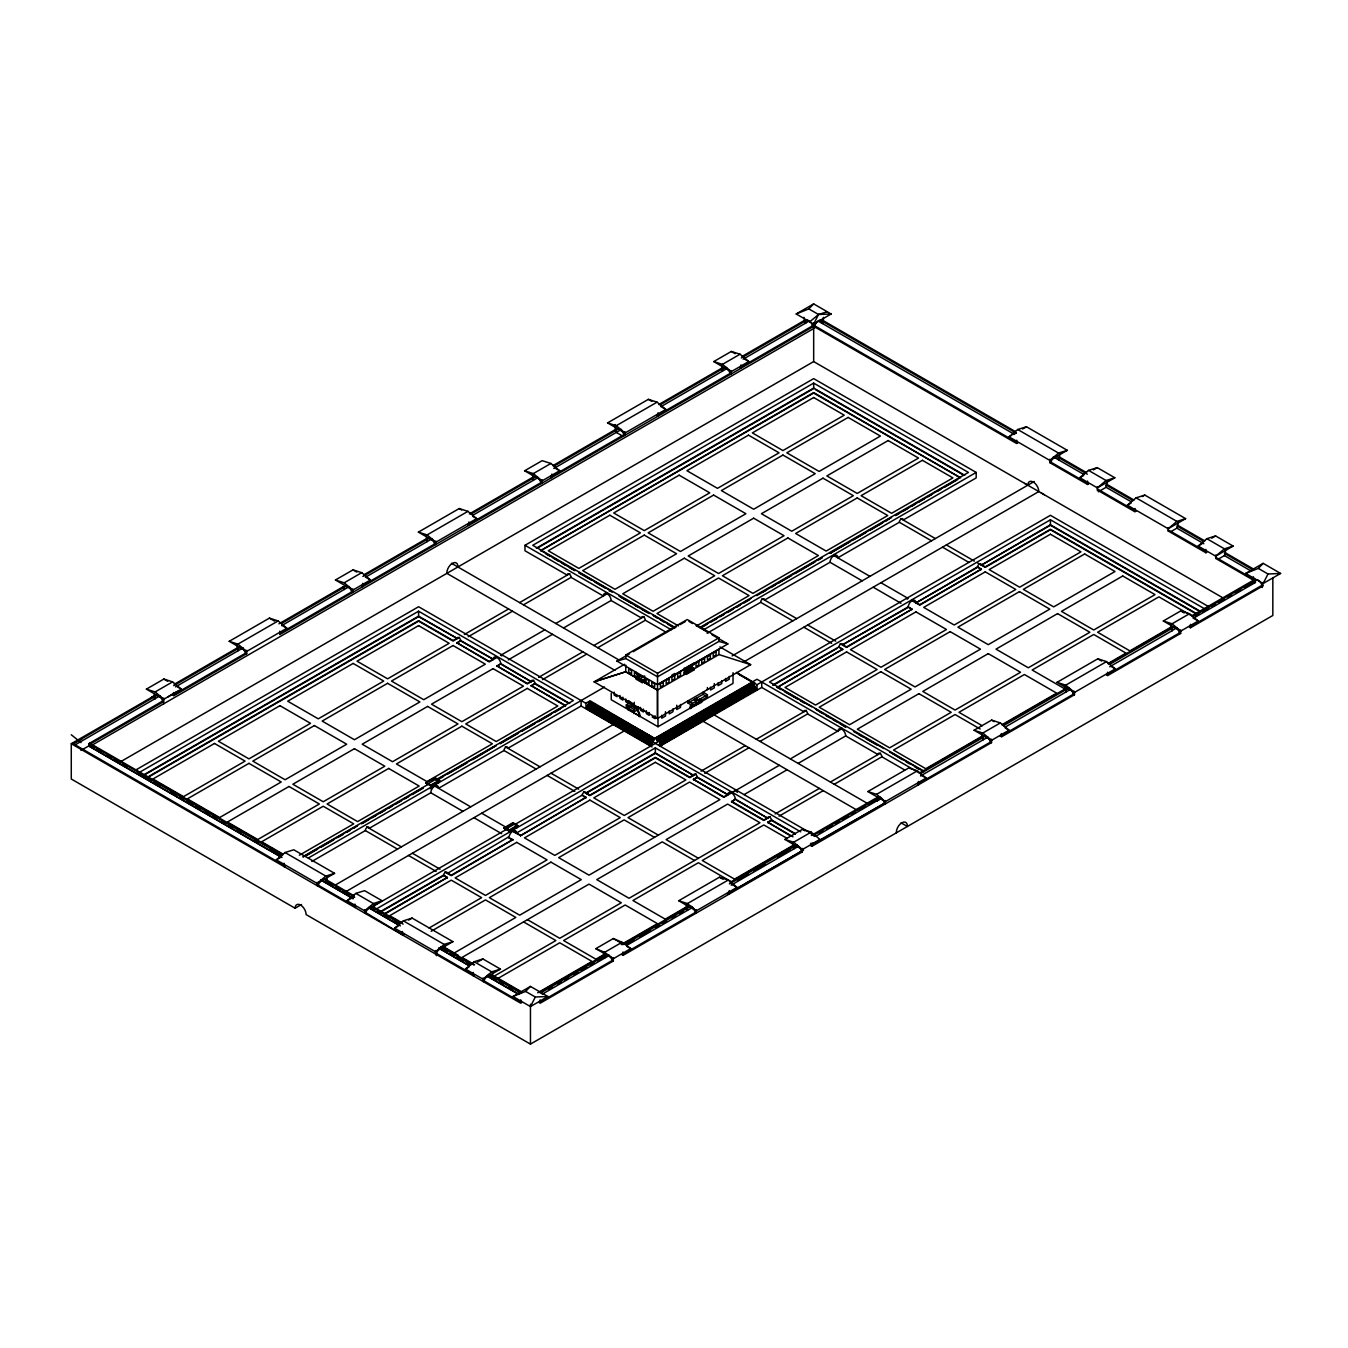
<?xml version="1.0" encoding="UTF-8"?>
<svg xmlns="http://www.w3.org/2000/svg" width="1348" height="1348" viewBox="0 0 1348 1348"><rect width="100%" height="100%" fill="white"/><g stroke="black" fill="none" stroke-linecap="round" stroke-linejoin="round"><path stroke-width="1.5" d="M280.519 856.772L88.749 745.933L88.749 743.725L162.872 700.926L163.849 703.723M154.144 698.112L155.121 698.668L154.144 693.681M163.849 698.112L163.849 701.499L89.709 744.298L89.709 746.522L281.934 857.496M173.555 692.518L173.555 695.871L246.718 653.628L246.718 650.275M237.012 644.664L237.989 650.831A5.51 3.185 60 0 1 241.326 647.916A5.51 3.185 60 0 1 245.673 654.033M279.744 631.201L279.744 634.571L814.647 325.744L1017.74 443.003M72.253 743.152L285.051 866.039L284.074 866.579L284.074 863.209M317.134 882.3L317.134 885.67L318.111 885.13L355.855 906.918M353.799 895.645L326.839 880.075L325.879 882.856A5.527 3.185 -60 0 0 322.543 879.772A5.527 3.185 -60 0 0 318.128 886.057M326.839 880.075L326.839 876.705M343.201 586.717L344.178 589.531A5.51 3.185 60 0 1 347.514 586.498A5.51 3.185 60 0 1 351.895 592.716M354.878 907.457L354.878 904.087M364.668 909.748L364.668 913.101L365.645 912.562L403.389 935.242L403.692 933.861M403.136 924.121L374.373 907.524L373.413 910.304A5.527 3.185 -60 0 0 370.077 907.204A5.527 3.185 -60 0 0 365.662 913.506M374.373 907.507L374.373 904.137M426.153 535.476L427.114 541.643A5.51 3.185 60 0 1 430.45 538.678A5.51 3.185 60 0 1 434.814 544.845M532.376 474.142L533.353 480.309A5.51 3.185 60 0 1 536.673 477.259A5.51 3.185 60 0 1 541.07 483.511M542.081 479.736L542.081 483.106L541.104 482.533L467.925 524.776M551.854 474.092L551.854 477.462L550.877 476.889L624.04 434.646L625.017 435.219L625.017 431.849M622.49 435.994L616.289 432.422L615.328 429.608L552.865 465.683M804.941 320.15L805.902 322.947A5.527 3.201 -60 0 1 806.256 320.251M814.647 325.744L814.647 327.985A5.527 3.201 -60 0 1 818.522 320.656A5.527 3.201 -60 0 1 822.398 323.503L823.375 320.706L1015.583 431.68M1272.832 577.635L1272.832 615.48L530.455 1044.11L306.114 914.584A7.785 4.499 60 0 0 300.604 905.047A7.785 4.499 60 0 0 295.094 908.232L71.275 779.009L71.275 743.742L154.144 695.871L155.121 696.427L154.076 695.905L151.397 697.472L155.121 696.427L73.213 743.725L81.958 738.704M439.212 949.043A5.544 3.201 -60 0 1 443.896 948.824L444.2 951.183L445.177 948.402L473.923 965M487.841 975.649A5.544 3.201 -60 0 1 491.43 976.255L491.717 978.614L492.694 975.834L521.457 992.448M1109.674 666.771L1172.137 630.712L1172.356 628.387A5.459 3.151 60 0 1 1176.383 628.202A5.459 3.151 60 0 1 1179.652 633.796M582.151 795.623L582.218 795A2.747 1.584 -60 0 1 584.088 792.27A2.747 1.584 -60 0 1 585.959 792.843L589.902 795.623L655.347 757.846L689.738 777.695L696.208 773.954M586.094 797.342L520.446 835.726L586.094 797.342L582.201 795.101L516.57 832.997L512.83 830.014M687.463 908.097L687.564 907.575A5.678 3.286 60 0 1 689.03 906.159M626.5 707.06L626.298 704.937L630.662 702.409L630.662 704.583L626.298 707.093L634.234 711.677L638.598 709.166L638.598 706.992L634.234 709.52L626.298 704.937M813.67 324.059L831.126 313.983L813.67 303.89L796.213 313.983L813.67 324.059L818.522 314.488L827.251 311.742M530.455 1006.568L535.308 997.015L547.895 996.492L530.438 986.416L512.998 996.492L530.455 1006.568L547.895 996.492M1263.143 583.516L1267.996 573.995L1280.6 573.439L1263.143 563.346L1245.67 573.439L1263.143 583.516L1280.6 573.439M639.862 679.931L657.538 690.125L625.826 671.725L594.114 681.852L657.521 718.467L750.684 664.682L719.883 646.888M1245.67 573.439L1258.291 568.401L1263.143 563.346M796.213 313.983L808.817 308.894L813.67 303.89M512.998 996.492L525.602 991.403L530.438 986.416M809.794 321.818L818.522 314.488L831.126 313.983M276.323 859.856L285.051 852.526L293.763 849.779L334.59 873.335L317.134 883.412L276.323 859.856L281.547 856.822M317.134 883.412L325.862 876.099L334.59 873.335M347.11 900.734L355.838 893.404L364.567 890.657L382.124 900.784L364.668 910.86L347.11 900.734L354.389 896.521M364.668 910.86L373.396 903.548L382.124 900.784M394.644 928.165L403.372 920.853L412.1 918.089L452.928 941.662L435.471 951.739L394.644 928.165L398.149 926.16M1009.012 436.836L1017.74 429.507L1026.468 426.76L1067.296 450.316L1049.822 460.409L1009.012 436.836L1011.59 435.337M435.471 951.739L444.2 944.426L452.928 941.662M1049.822 460.409L1058.568 453.08L1067.296 450.316M465.448 969.044L474.176 961.731L482.904 958.967L500.462 969.094L483.005 979.17L465.448 969.044L468.936 967.038M1079.799 477.714L1088.544 470.385L1097.272 467.638L1114.83 477.765L1097.356 487.858L1079.799 477.714L1083.691 475.473M483.005 979.17L491.734 971.857L500.462 969.094M1097.356 487.858L1106.101 480.528L1114.83 477.765M1127.332 505.163L1136.078 497.833L1144.806 495.07L1185.633 518.643L1168.16 528.719L1127.332 505.163L1131.225 502.922M1168.16 528.719L1176.888 521.406L1185.633 518.643M1198.136 546.041L1206.864 538.711L1215.61 535.948L1233.15 546.075L1215.694 556.168L1198.136 546.041L1202.028 543.8M1215.694 556.168L1224.422 548.838L1233.15 546.075M815.961 836.181L880.109 798.909M146.393 689.131L163.849 679.055L172.578 681.869L181.306 689.131L163.849 699.224L146.393 689.131L155.121 691.945L163.849 699.224M229.211 641.328L269.415 618.125L278.143 620.923L286.871 628.202L246.684 651.421L229.211 641.328L237.939 644.125L246.684 651.421M335.45 579.994L352.991 569.867L361.719 572.664L370.447 579.96L352.906 590.087L335.45 579.994L344.178 582.808L352.906 590.087M418.386 532.123L459.213 508.55L467.941 511.347L476.67 518.626L435.842 542.199L418.386 532.123L427.114 534.92L435.842 542.199M524.625 470.789L542.149 460.662L550.894 463.459L559.622 470.738L542.081 480.865L524.625 470.789L533.353 473.586L542.081 480.865M607.56 422.901L648.354 399.345L657.083 402.142L665.811 409.421L625.017 432.978L607.56 422.901L616.289 425.698L625.017 432.978M713.749 361.584L731.29 351.457L740.035 354.221L748.763 361.534L731.223 371.66L713.749 361.584L722.494 364.348L731.223 371.66M155.121 691.945L172.578 681.869M237.939 644.125L278.143 620.923M344.178 582.808L361.719 572.664M427.114 534.92L467.941 511.347M533.353 473.586L550.894 463.459M616.289 425.698L657.083 402.142M722.494 364.348L740.035 354.221M174.195 684.329L237.956 647.495M278.952 623.821L343.622 586.481M363.657 574.939L427.434 538.105M469.34 513.925L533.1 477.091M658.801 404.535L722.579 367.701M742.192 356.361L804.554 320.369M173.74 685.677L237.989 648.59M281.715 623.349L344.178 587.29M362.882 576.489L427.114 539.402M470.89 514.127L533.353 478.068M553.826 466.24L616.289 430.181M660.031 404.922L725.746 366.993M741.349 357.978L805.902 320.706M74.966 744.955L159.974 695.871M175.526 686.89L243.196 647.815M281.715 625.59L349.065 586.7M366.454 576.658L432.337 538.627M472.676 515.34L538.24 477.478M553.826 468.481L621.512 429.405M661.817 406.136L727.381 368.29M743.169 359.175L809.019 321.144M172.578 695.315L245.74 653.072L246.718 653.628M280.536 632.97L351.929 591.755L352.906 592.328L352.906 588.958M740.018 367.701L812.692 325.744L1016.763 443.559L1016.763 440.206M80.964 750.432L89.709 745.393M92.473 744.922L813.67 328.541M119.753 762.21L813.67 361.584L1222.535 597.636M135.103 770.382L418.588 606.718L585.841 703.268L590.104 700.808L654.892 738.653L589.716 701.954L654.505 738.889M607.24 593.272L607.24 593.777A5.493 3.168 60 0 0 603.365 596.018L571.08 577.365A2.747 1.584 60 0 0 569.126 574.012A2.747 1.584 60 0 0 567.188 575.124L524.979 550.759L524.979 545.3L813.67 378.62L976.188 472.44L976.188 477.917L903.244 520.025A2.747 1.584 -60 0 0 901.307 518.896A2.747 1.584 -60 0 0 899.352 522.266L837.799 557.802A5.493 3.168 -60 0 0 833.906 555.561A5.493 3.168 -60 0 0 833.789 554.483M137.412 773.533L418.588 611.2L573.338 700.539L435.96 779.852M700.168 627.309L968.42 472.44L813.67 383.102L532.746 545.3L674.741 627.275M142.854 775.37L418.588 616.171L456.921 638.295L418.588 616.659L144.657 774.814M536.369 548.181L813.67 388.072L964.78 475.322M538.172 547.625L813.67 388.561L813.67 383.102M146.983 777.459L418.588 620.653L453.046 640.536L456.921 638.295M958.849 476.855L813.67 393.043L540.497 550.759L813.67 392.554L960.652 477.917M146.983 777.948L418.588 621.142L453.046 641.041L459.5 637.301M464.335 634.504L508.584 608.976M519.603 602.607L569.783 573.641M567.879 702.847L535.072 683.925A2.747 1.584 60 0 0 533.134 680.555A2.747 1.584 60 0 0 531.196 681.684L500.849 664.16A5.493 3.168 60 0 0 496.974 657.436L489.206 661.919L456.921 642.777L460.797 640.536L493.082 659.189L460.797 641.041A2.747 1.584 60 0 0 458.859 637.671A2.747 1.584 60 0 0 456.921 638.8M456.921 643.282L460.797 640.536M468.228 636.745L512.459 611.217M523.479 604.848L571.08 577.365M456.921 642.777L489.206 661.43L493.082 659.189M500.512 655.398L544.744 629.853M555.764 623.484L607.24 593.777A5.493 3.168 60 0 1 611.116 600.5L641.463 618.007A2.747 1.584 60 0 1 643.4 616.895A2.747 1.584 60 0 1 645.338 620.249L666.418 632.414M533.774 680.184L527.321 683.925L496.974 665.912L500.849 663.671L531.196 681.684M496.974 666.401L500.849 663.671M508.263 659.88L552.511 634.335M563.531 627.966L611.116 600.5M496.974 665.912L527.321 683.419L531.196 681.178M538.61 677.387L582.858 651.859M593.878 645.49L644.058 616.525M565.57 706.015L531.196 685.66L535.072 683.419L569.699 703.403M531.196 686.166L535.072 683.419M542.503 679.628L586.734 654.083M597.754 647.731L645.338 620.249M625.826 658.549L625.826 654.993L687.244 619.524L718.939 637.84L718.939 641.395L657.538 676.848L625.826 658.549L616.912 661.076L657.538 684.683L690.547 665.626M616.912 661.076L629.533 653.797M633.139 651.707L676.426 626.719M680.032 624.63L685.441 621.512M1012.887 434.595L1016.122 432.725M1022.593 429.001L1026.468 426.76M624.562 664.278L594.114 681.852L625.826 671.725M299.391 855.205L353.715 823.847L323.217 806.239L261.647 841.775L283.181 854.211M696.545 625.91L749.05 595.597L718.551 577.989L656.981 613.525L678.516 625.961M425.766 782.834L434.679 777.678L439.734 780.593L430.804 785.749L425.766 782.834L430.804 785.749M426.339 782.497L434.679 778.352L438.572 780.593L438.572 782.817A2.747 1.584 60 0 0 437.594 780.324M284.074 866.579L285.051 866.023M428.276 783.609L437.207 778.453M303.081 856.57L426.928 785.075A2.747 1.584 60 0 1 427.906 783.694M303.064 857.075L357.608 825.583L353.968 828.178M423.036 787.805L361.483 823.847M436.263 780.172L496.249 745.545L472.626 759.682M500.125 743.304L565.57 705.51L531.196 685.66M700.219 627.78L751.122 598.394M822.263 557.314L756.818 595.597M958.849 478.456L895.476 515.543L899.099 513.453M306.704 855.475L317.606 849.173M321.245 847.066L333.967 839.72M337.607 837.63L343.049 834.479M346.689 832.373L350.328 830.284M363.286 822.802L368.729 819.668M372.351 817.562L375.974 815.473M379.58 813.383L385.023 810.249M388.645 808.16L392.268 806.07M395.891 803.981L401.316 800.847M404.939 798.757L408.562 796.668M412.185 794.579L423.036 788.294M439.903 778.571L443.526 776.465M447.165 774.375L467.166 762.833M500.125 743.793L518.306 733.295M521.946 731.206L534.667 723.842M538.307 721.753L551.029 714.406M554.668 712.3L560.128 709.149M702.038 627.224L707.481 624.073M711.121 621.984L716.58 618.833M720.22 616.727L723.842 614.637M727.482 612.531L732.941 609.38M736.581 607.291L740.204 605.185M743.843 603.078L749.303 599.944M762.277 592.446L765.9 590.34M771.359 587.206L774.999 585.099M778.639 582.993L791.36 575.647M795 573.557L815.001 561.998M818.64 559.909L822.263 557.802M886.158 520.918L891.601 517.295L830.031 553.32L849.948 541.829M853.57 539.739L866.242 532.409M869.864 530.32L882.552 523.007M902.722 511.364L908.148 508.23M911.77 506.14L915.393 504.034M919.016 501.945L924.442 498.811M928.064 496.721L931.687 494.632M937.113 491.498L940.736 489.408M944.358 487.319L957.029 480.006M430.804 785.075L430.804 787.299A2.747 1.584 60 0 0 429.372 784.317L430.804 785.075L438.572 780.593M308.355 858.002L604.544 687.008M703.825 629.684L976.188 472.44M430.029 788.749L434.679 786.053A5.493 3.168 -60 0 1 438.572 788.294L504.017 750.516A2.747 1.584 -60 0 1 505.955 747.146A2.747 1.584 -60 0 1 507.893 748.275L581.106 706.015L652.078 746.977M311.792 861.49L365.359 830.57A2.747 1.584 -60 0 1 367.296 827.2A2.747 1.584 -60 0 1 369.234 828.329L430.804 792.776A5.493 3.168 -60 0 1 434.679 786.053L434.679 785.564M707.127 633.24L760.693 602.32A2.747 1.584 -60 0 1 762.631 598.95A2.747 1.584 -60 0 1 764.569 600.079L830.031 562.284A5.493 3.168 -60 0 1 833.906 555.561L833.906 555.073M589.716 701.482L654.892 738.653M651.505 740.372L588.52 704.01L589.716 701.954M652.533 742.748L587.745 705.358L588.52 704.01M652.129 743.456L587.745 705.358M638.75 676.308L636.323 677.707L636.323 679.308L642.187 682.695L645.001 681.532M586.953 706.285L651.741 744.147L587.34 706.049M586.161 707.649L650.949 745.478L586.161 708.088L586.953 706.756M585.841 703.268L586.161 708.088M636.323 679.308L639.137 677.69L645.389 681.296M636.323 672.349L636.323 673.949L642.187 677.336L644.614 675.938L644.614 677.218M644.614 679.695L642.187 681.094L642.204 682.594M750.684 664.682L718.939 654.572L657.47 690.058L657.521 718.467L657.538 673.292L718.939 637.84M671.894 675.112L674.758 673.461M657.538 684.531L727.869 643.923L711.98 634.756M693.883 663.688L718.939 649.231L718.939 654.572M686.52 668.878L694.035 664.564L694.035 662.963L686.334 667.412L686.334 669.012L684.396 667.9L684.396 669.181M684.767 671.439L690.934 667.883L692.097 668.557L684.396 673.006M694.035 669.922L691.709 668.574L683.992 673.023L686.334 674.371L694.035 669.922L694.035 668.322L692.097 667.193M684.396 671.641L686.334 672.77L694.035 668.322M1049.822 462.65L1050.8 462.094L1088.544 483.881L1087.566 484.438L1049.822 462.65L1049.822 459.28M1050.817 463.055A5.527 3.185 -60 0 1 1055.231 456.753A5.527 3.185 -60 0 1 1058.568 459.853L1059.528 457.039L1086.488 472.609M637.267 709.267A7.768 4.482 60 0 1 640.014 716.344L629.011 710.008M295.094 908.232L301.531 904.508M335.703 884.794L613.222 724.55M732.116 655.92L1034.253 481.472M344.903 892.191L624.242 730.919M743.136 662.272L1038.803 491.565A7.785 4.499 60 0 0 1033.293 482.028A7.785 4.499 60 0 0 1027.783 485.213M707.397 696.899L692.383 705.56L688.002 703.033L703.033 694.372L707.397 696.899L707.397 694.726L703.033 692.198L703.033 694.355M1093.38 469.879L1097.272 467.638M688.002 703.016L688.002 700.876L692.383 703.403L707.397 694.726M635.296 713.631L657.976 726.74L699.444 702.797M700.286 699.123A7.785 4.499 -60 0 1 701.027 701.887L733.026 683.402L733.026 672.703M690.749 704.633A7.785 4.499 -60 0 0 690.008 708.239L701.701 702.274A7.785 4.499 -60 0 0 700.084 698.702M650.949 745.478L650.612 740.675L757.003 679.257L920.313 773.533M753.852 682.88L753.06 682.004L655.684 738.199L753.06 682.88L753.448 684.026L658.262 738.974M655.684 738.653L753.06 682.88M657.875 738.3L753.06 683.352M656.459 739.563L753.448 683.571M503.899 827.942L512.83 822.786L517.868 825.701L508.937 830.857L503.899 827.942L508.937 830.857M507.505 829.424A2.747 1.584 60 0 0 505.062 830.183L505.062 827.942L513.403 823.123M656.847 740.237L753.835 684.245L754.61 686.065L661.211 739.985M656.847 740.692L753.835 684.7M586.549 706.975L651.741 744.147M657.234 740.911L754.223 684.919M659.037 740.338L754.223 685.391M506.427 828.734L515.34 823.577M659.425 740.574L754.61 685.61M373.615 906.075L508.162 828.397M514.633 824.656L660.031 740.709L660.031 746.185L761.738 687.446L803.897 711.795A2.629 1.517 60 0 1 805.75 710.716A2.629 1.517 60 0 1 807.604 713.934L837.951 731.442A5.493 3.168 60 0 1 841.826 729.201A5.493 3.168 60 0 1 841.961 728.122M737.272 673.343L757.02 684.717L1050.429 515.307L1209.004 606.87M659.812 741.248L755.386 686.958L755.773 688.103L660.587 743.051M659.812 741.686L754.998 686.739M660.2 741.922L755.386 686.958M660.2 742.377L755.386 687.429M1097.356 486.729L1097.356 490.099L1098.334 489.526L1136.078 511.313M1131.258 501.81L1106.101 487.285L1106.101 485.044L1107.062 484.488L1134.022 500.057M505.062 827.942L508.937 830.183L516.705 825.701L516.705 827.942A2.747 1.584 60 0 0 515.728 825.448M660.587 742.613L755.773 687.649M659.172 744.315L756.161 688.322L756.548 689.468L660.031 745.73L756.548 689.468M659.172 744.77L756.161 688.777M659.56 744.989L756.548 688.996M1106.101 487.285L1098.334 491.767L1098.334 489.526M375.991 909.175L655.347 747.887L800.729 831.834M1204.893 608.976L1050.429 519.789L769.506 681.987L923.97 771.174M379.513 912.124L443.492 875.189L447.384 877.43L385.562 913.607M381.282 911.602L443.492 875.678A2.747 1.584 -60 0 1 445.43 872.308A2.747 1.584 -60 0 1 447.384 873.437L509.072 836.653A5.493 3.168 -60 0 1 512.83 831.177A5.493 3.168 -60 0 1 516.57 832.323L516.705 832.912M585.976 792.927L655.347 752.875L693.63 775.454L655.347 753.364L585.976 793.416L589.902 795.135L655.347 757.34L689.738 777.206L693.63 774.965M773.061 684.902L838.827 646.939L842.719 649.18L777.274 687.463L842.719 649.18M911.922 599.59A5.493 3.168 -60 0 1 912.057 600.669A5.493 3.168 -60 0 0 908.164 607.392L842.719 644.698L908.164 606.903L912.057 609.144L846.595 647.428L840.124 643.687M915.932 602.91L977.502 566.885L981.378 569.126L919.808 605.151L912.057 600.669A5.493 3.168 -60 0 1 915.932 602.91L977.502 567.373A2.747 1.584 -60 0 1 979.44 564.02A2.747 1.584 -60 0 1 981.378 565.132L1050.429 525.265L1199.215 611.149M981.378 565.132L1050.429 524.776L1201.017 611.706M773.061 685.407L837.057 648.455M383.759 914.163L447.384 877.43M447.384 872.948L451.26 875.189L512.88 839.602L451.26 875.678L444.789 871.937M842.719 644.698L846.595 646.939L912.057 609.144M915.932 602.421L919.808 604.662L981.378 569.126M981.378 564.644L985.253 566.885L1050.429 529.259L1197.142 613.947M977.502 562.891L985.253 567.373L1050.429 529.747L1195.339 613.391M408.613 920.111L412.1 918.089M1142.211 496.57L1144.806 495.07M403.389 934.349L402.412 934.922L402.412 931.535M429.085 927.997L481.607 897.667L451.26 880.16L389.69 915.696L402.193 922.908M701.061 771.157L745.292 745.629M756.312 739.26L806.492 710.295M779.329 765.293L723.792 797.359L693.462 779.346L697.337 777.105L727.667 794.612L697.337 777.594A2.629 1.517 60 0 0 695.484 774.291A2.629 1.517 60 0 0 693.63 775.454M431.158 931.283L485.482 899.908L515.812 917.432L454.259 952.969M693.462 779.835L697.337 777.105M704.751 773.314L748.999 747.769M760.019 741.417L807.604 713.934M473.215 972.414L473.215 975.767L474.193 975.227L436.449 953.44L435.471 954.013L435.471 950.626M1168.16 530.977L1169.137 530.404L1206.864 552.191L1205.904 552.764L1168.16 530.977L1168.16 527.607M1170.687 531.752L1176.888 528.163L1177.866 525.366L1204.826 540.936M693.462 779.346L723.792 796.853L727.667 794.612M790.349 758.924L841.826 728.712M770.298 816.736L763.827 820.477L731.56 801.841L735.435 799.094L767.72 818.236L737.221 800.628M731.56 801.841L735.435 799.094M744.113 794.595L787.097 769.775M798.117 763.406L845.702 735.924L877.986 754.56A2.747 1.584 60 0 1 879.924 753.448A2.747 1.584 60 0 1 881.862 756.801L904.71 769.994M477.664 962L482.904 958.967M1211.717 538.189L1215.61 535.948M1215.677 555.039L1215.677 558.409L1216.654 557.836L1255.426 580.23L1255.426 582.471L1194.496 617.637M1218.204 559.184L1224.405 555.595L1225.383 552.798L1254.145 569.412M731.56 801.335L763.827 819.972L767.72 817.731M775.151 813.939L819.382 788.411M830.402 782.042L880.581 753.077M791.225 836.282L767.72 822.213L771.595 819.972L795.253 833.637M498.17 978.328L559.74 942.791L592.025 961.427L537.7 992.785M767.72 822.718L771.595 820.477L795.253 834.126M779.026 816.18L823.257 790.653M834.277 784.283L881.862 756.801M595.85 948.655L613.323 938.528L622.051 942.269L630.78 948.604L613.323 958.731L595.85 948.655L604.578 952.345L613.323 958.681M678.684 900.75L719.444 877.211L728.223 880.042L737.002 887.338L696.242 910.877L678.684 900.75L687.463 903.564L696.242 910.877M784.907 839.45L802.464 829.323L811.193 832.12L819.921 839.4L802.38 849.543L784.907 839.45L793.652 842.247L802.38 849.543M867.859 791.562L908.687 768.006L917.415 770.786L926.143 778.082L885.316 801.656L867.859 791.562L876.588 794.343L885.316 801.656M974.082 730.245L991.623 720.118L1000.351 722.916L1009.079 730.195L991.538 740.322L974.082 730.245L982.81 733.042L991.538 740.322M1057.034 682.358L1097.811 658.801L1106.54 661.598L1115.285 668.878L1074.491 692.434L1057.034 682.358L1065.763 685.155L1074.491 692.434M1163.324 620.99L1180.764 610.914L1189.492 613.711L1198.22 620.99L1180.781 631.066L1163.324 620.99L1172.052 623.787L1180.781 631.066M687.463 903.564L728.223 880.042M793.652 842.247L811.193 832.12M876.588 794.343L917.415 770.786M982.81 733.042L1000.351 722.916M1065.763 685.155L1106.54 661.598M1172.052 623.787L1189.492 613.711M604.578 952.345L622.051 942.269M604.949 953.963L595.9 959.186L563.616 940.55L625.186 904.997L657.47 923.633L621.243 944.544M687.042 906.564L665.221 919.151L632.937 900.515L698.382 862.737L730.667 881.373M792.489 845.685L734.542 879.132L702.274 860.496L763.827 824.959L787.148 838.405M981.917 736.311L925.79 768.714L893.505 750.078L955.075 714.541L980.181 729.032M1002.137 724.634L1056.68 693.142L1024.413 674.506L958.95 712.3L982.271 725.763M1107.904 663.57L1126.018 653.123L1093.734 634.487L1032.164 670.023L1064.448 688.659M1171.361 626.938L1129.894 650.882L1097.609 632.246L1158.909 596.861L1191.194 615.497M539.369 992.482L603.618 955.395L604.595 958.175A5.51 3.185 60 0 1 607.358 954.822M622.237 944.645L686.486 907.558L687.497 910.355M730.127 882.35L793.787 845.6M811.378 835.423L875.61 798.336L876.638 801.167L881.474 798.387M919.387 773.061L981.85 737.002L982.995 739.917A5.426 3.134 60 0 1 985.658 736.362M1002.339 725.173L1064.802 689.114L1066.184 689.923L1066.184 687.126L1071.475 690.176M1108.528 663.873L1170.991 627.814L1172.137 630.712M1191.666 615.868L1254.415 579.64L1254.449 583.027A5.476 3.168 60 0 1 1258.291 580.196A5.476 3.168 60 0 1 1262.132 587.458L1263.143 582.42M540.346 993.038L604.595 955.951M625 944.173L690.968 906.109M729.437 883.9L796.954 844.926M814.175 834.985L880.109 796.921M920.398 773.651L982.861 737.592M1003.35 725.763L1069.284 687.699M1109.539 664.446L1172.002 628.387M1192.677 616.457L1255.426 580.23M548.619 989.365L552.259 987.275M557.701 984.124L561.341 982.018M564.964 979.929L568.603 977.822M574.046 974.688L577.685 972.582M581.325 970.493L586.768 967.342M590.407 965.252L594.03 963.146M597.669 961.057L608.571 954.755M626.736 944.274L633.998 940.078M639.457 936.927L650.359 930.625M655.802 927.491L659.442 925.385M663.064 923.296L666.704 921.19M672.146 918.039L675.786 915.949M679.426 913.843L683.048 911.754M737.558 880.295L748.443 873.993M753.903 870.842L764.805 864.557M777.51 857.21L790.231 849.88M793.871 847.774L797.494 845.685M819.298 833.098L822.937 830.991M826.56 828.902L832.019 825.751M835.642 823.645L839.282 821.555M842.921 819.449L848.364 816.315M852.003 814.209L855.626 812.119M859.266 810.013L864.708 806.862M868.348 804.773L873.807 801.622M1195.423 616.087L1199.046 613.98M1202.686 611.891L1208.145 608.74M1211.768 606.634L1215.407 604.544M1219.047 602.438L1224.49 599.287M1228.129 597.198L1231.752 595.091M1235.391 593.002L1240.834 589.851M1244.474 587.762L1253.556 582.505M542.132 994.234L609.431 955.378M626.786 945.369L692.72 907.339M731.223 885.114L798.572 846.224M1172.002 630.628L1176.888 627.814M920.532 775.976L987.882 737.086M1005.271 727.044L1069.47 689.991M696.444 911.821L622.001 954.788L623.012 955.378L802.38 851.818L802.38 848.431M727.297 893.994L803.543 849.981M810.805 845.786L885.248 802.818M917.921 783.946L990.544 742.023L991.538 742.596L991.538 739.226M1000.317 736.379L1073.48 694.136M1106.506 675.062L1179.668 632.819L1180.68 633.408L1180.68 630.021M1262.132 585.217L1189.458 627.174L1190.469 627.764L1263.143 585.807M539.149 1002.659L612.312 960.416L613.323 960.989L613.323 957.619M802.38 851.818L801.403 851.262L728.24 893.505L729.201 894.061L729.201 890.674M810.536 843.393A5.678 3.286 60 0 1 811.125 844.994L884.339 803.374L885.316 803.93L885.316 800.56M613.323 960.989L540.144 1003.232L540.144 999.862M811.193 845.617L812.153 846.173L991.538 742.596M1074.491 691.339L1074.491 694.709L1001.328 736.952L1001.328 733.582M1180.68 633.408L1107.517 675.651L1107.517 672.264M167.725 696.983L177.43 691.389M521.727 1002.676L483.966 980.872L482.988 981.411L482.988 978.058M718.939 641.395L727.869 643.923M436.129 779.262L437.14 779.835M636.323 677.926L625.708 671.86L625.826 665.103M88.749 745.933L94.309 748.056M808.817 308.894L818.522 314.488M1017.74 429.507L1058.568 453.08M1088.544 470.385L1106.101 480.528M1136.078 497.833L1176.888 521.406M1206.864 538.711L1224.422 548.838M1258.291 568.401L1267.996 573.995M821.151 320.538L1016.426 433.281M1058.568 457.612L1087.314 474.21M1106.101 485.044L1133.045 500.614M1176.888 525.922L1203.848 541.492M1224.405 553.354L1253.185 569.968M818.32 321.144L1014.623 434.477M1053.344 456.837L1083.725 474.378M1176.888 528.163L1203.848 543.733M1224.405 555.595L1251.382 571.181M1097.356 490.099L1135.1 511.886L1135.1 508.516M1215.677 558.409L1254.449 580.786M1255.426 582.471L1254.415 581.881A5.527 3.185 -60 0 1 1254.769 579.202M815.489 389.623L962.961 474.749M731.29 351.457L735.182 353.698M744.871 359.293L748.763 361.534M1180.764 610.914L1184.252 612.936M1192.98 617.974L1198.22 620.99M900.649 518.525L935.36 538.577M946.38 544.929L974.368 561.088M899.352 522.266L931.485 540.818M942.505 547.17L968.926 562.419M981.378 569.614L977.502 566.885M648.354 399.345L651.842 401.367M660.571 406.405L665.811 409.421M1097.811 658.801L1101.704 661.042M1111.392 666.637L1115.285 668.878M833.906 555.561L869.915 576.354M880.935 582.724L907.103 597.821M1074.491 694.709L1073.244 693.984L1073.244 691.187M830.031 562.284L862.164 580.836M873.184 587.206L900.986 603.247M912.057 609.633L908.164 606.903M554.382 467.705L559.622 470.738M991.623 720.118L994.217 721.601M1005.204 727.954L1009.079 730.195M761.991 598.579L796.702 618.631M807.722 624.983L835.709 641.143M760.693 602.32L792.826 620.872M803.846 627.224L831.649 643.282M838.827 646.939L842.719 649.669M689.013 621.495L692.535 623.534M696.074 625.573L708.441 632.717M540.497 550.27L574.956 570.642L569.513 567.508M578.831 572.394L611.116 591.031M674.826 627.814L653.106 615.278L656.729 617.856M777.274 686.958L811.664 706.824M883.951 748.561L853.469 731.442M923.987 771.663L889.629 751.83L902.284 759.632M545.94 553.893L549.563 555.999M553.202 558.089L558.628 561.223M562.268 563.329L565.89 565.419M578.831 572.883L591.384 580.146M594.974 582.218L605.741 588.419M620.67 597.046L631.37 603.23M634.942 605.286L638.514 607.341M642.086 609.414L647.444 612.498M660.351 619.945L663.957 622.035M667.58 624.124L673.006 627.258M777.274 687.463L780.896 689.553M784.502 691.642L797.174 698.955M800.796 701.044L804.419 703.134M822.516 713.581L815.371 708.964L845.702 726.96A5.493 3.168 60 0 0 844.707 726.538M826.071 715.636L829.643 717.692M833.216 719.748L836.788 721.82M840.36 723.876L845.702 726.96M858.845 734.559L862.434 736.631M866.023 738.704L876.773 744.905M905.907 761.721L909.512 763.811M914.938 766.945L918.561 769.034M524.979 545.3L671.237 629.735M459.213 508.55L461.791 510.033M472.794 516.385L476.67 518.626M920.903 775.049L926.143 778.082M736.463 672.416L755.032 683.133M738.653 674.169L753.06 682.476M625.826 654.993L657.538 673.292M695.517 698.702L699.898 701.23M451.513 563.296L618.833 659.897M714.154 714.929L868.702 804.149M901.071 822.853L907.373 826.493A7.818 4.516 -60 0 0 901.863 822.769A7.818 4.516 -60 0 0 896.353 832.845L896.353 832.845M638.75 677.909L645.389 681.751M614.924 670.36L446.879 573.355A7.818 4.516 -60 0 1 452.406 563.312A7.818 4.516 -60 0 1 457.916 566.986M703.134 721.298L857.244 810.266M627.882 700.674L634.234 704.33L634.234 702.308M617.081 696.731L614.166 695.062L614.166 692.164M630.662 704.583L638.598 709.166M652.179 717.001L655.094 718.686L655.094 715.788M632.161 711.811L611.234 699.747L611.251 693.378M655.297 737.979L660.031 740.709M589.329 702.173L654.117 739.58M589.329 702.645L652.314 739.007M588.924 702.881L653.713 740.288M588.924 703.336L653.713 740.726M588.52 703.555L653.308 740.962M588.132 704.229L651.118 740.591M650.612 740.675L813.922 834.968M588.132 704.684L651.118 741.046M587.745 704.903L652.533 742.31M802.464 829.323L805.042 830.823M811.429 834.513L814.832 836.468M352.991 569.867L356.866 572.108M365.359 577.011L370.447 579.96M587.34 705.577L652.129 742.984M586.549 707.43L649.534 743.793M585.841 708.273L650.612 745.68M767.72 822.213L793.028 836.838M505.298 746.775L540.026 766.827M551.046 773.179L578.696 789.153M583.448 791.883L589.902 795.135M658.346 835.137L628.016 817.629L689.569 782.076L719.916 799.6L589.025 875.155L558.679 857.648L624.124 819.87L654.471 837.378M698.382 858.255L666.114 839.619L727.667 804.082L759.952 822.718L629.061 898.274L596.776 879.637L662.222 841.86L694.506 860.496M504.017 750.516L536.133 769.068M547.153 775.42L574.804 791.394M583.448 796.365L586.026 797.864M719.444 877.211L722.966 879.233M731.745 884.305L737.002 887.338M269.415 618.125L274.655 621.142M281.648 625.186L286.871 628.202M696.242 913.135L695.147 911.956A5.678 3.286 60 0 0 691.356 906.648M434.679 777.678L439.734 780.593M512.83 822.786L517.868 825.701M512.83 823.46L514.768 824.588M512.695 830.082L516.57 832.323M516.57 832.997L520.446 835.238M470.688 806.845L434.679 786.053A5.493 3.168 -60 0 0 434.561 784.974M481.708 813.215L505.904 827.183M520.581 835.642L512.83 831.177L516.57 833.485M512.88 839.602L509.005 837.866M430.804 792.776L462.937 811.327M473.957 817.697L501.641 833.671M508.162 837.445L512.88 840.09M163.849 679.055L167.725 681.296M177.43 686.907L181.306 689.148M613.323 938.562L615.901 940.062M617.199 940.803L623.669 944.544M626.904 946.414L630.78 948.655M366.656 826.83L401.367 846.864M412.387 853.233L440.038 869.19M527.456 919.673L559.74 938.309L621.31 902.756L589.025 884.12L462.01 957.451L474.563 964.696M365.359 830.57L397.492 849.105M408.511 855.475L436.162 871.431M447.384 877.919L443.492 875.189M523.58 921.914L555.865 940.55L494.295 976.087L521.491 991.791M285.051 852.526L325.862 876.099M355.838 893.404L373.396 903.548M403.372 920.853L444.2 944.426M474.176 961.731L491.734 971.857M525.602 991.403L535.308 997.015M443.543 946.785L458.135 955.21M89.709 743.169L282.895 854.716M281.934 855.272L88.749 743.725M325.879 880.648L354.625 897.246M373.413 908.08L400.356 923.65M440.729 946.953L471.16 964.528M488.465 974.52L520.496 993.004M440.729 947.846L444.2 949.851M488.465 975.413L491.717 977.283M97.949 750.145L101.589 752.251M107.031 755.402L110.671 757.492M114.31 759.598L117.95 761.687M123.393 764.838L127.032 766.945M139.754 774.291L150.656 780.576M154.279 782.683L159.738 785.833M170.64 792.119L176.099 795.269M179.722 797.359L183.362 799.465M187.001 801.554L192.444 804.705M196.083 806.812L199.723 808.901M205.166 812.052L208.805 814.158M212.445 816.248L216.068 818.354M221.527 821.505L225.167 823.594M228.789 825.701L232.429 827.79M237.871 830.941L241.511 833.03M254.233 840.377L257.872 842.483M270.594 849.83L281.496 856.115M326.924 882.35L332.383 885.501M336.006 887.591L339.645 889.697M343.285 891.786L348.728 894.937M377.811 911.72L381.433 913.826M385.073 915.915L388.713 918.022M394.155 921.173L397.795 923.262M441.403 948.453L446.862 951.587M450.502 953.693L454.124 955.783M457.764 957.889L463.223 961.04M466.846 963.129L470.486 965.235M488.65 975.716L495.929 979.929M499.552 982.018L503.192 984.124M508.651 987.258L512.274 989.365M352.822 898.425L320.656 879.84L353.21 898.779M368.51 907.474L400.356 925.874M438.993 948.166L469.374 965.707M486.83 975.8L518.694 994.184M71.275 743.725L520.749 1003.215L520.749 999.862M369.571 908.232L398.637 925.031M438.622 948.133L469.508 965.994M487.69 976.491L518.576 994.335M1024.665 483.393L1027.732 485.179M1041.279 492.98L1044.346 494.767M71.275 734.761L80.981 742.596M821.084 320.251L821.421 322.93M990.578 743.001L990.308 741.585A5.426 3.134 60 0 0 986.77 736.817M917.348 783.677L918.376 784.839L918.376 781.469M884.507 804.284L884.288 802.751A5.678 3.286 60 0 0 881.71 798.37M801.437 851.279L801.335 850.639A5.678 3.286 60 0 0 799.87 847.538M876.638 801.167L876.689 798.37A5.678 3.286 60 0 1 878.155 796.971M1065.813 689.704L1065.998 691.979A5.392 3.117 60 0 1 1069.217 688.845A5.392 3.117 60 0 1 1073.547 695.079M1253.438 576.826L1253.438 580.196M1225.383 549.445L1225.383 552.798M1205.904 549.394L1205.904 552.764M1190.469 624.377L1190.469 627.764M1177.866 522.013L1177.866 525.366M1170.991 624.427L1170.991 627.814M1107.062 481.135L1107.062 484.488M1087.566 481.067L1087.566 484.438M1064.802 685.728L1064.802 689.114M1059.528 453.686L1059.528 457.039M1050.429 519.789L1050.429 525.265M981.85 733.615L981.85 737.002M823.375 317.336L823.375 320.706M813.67 322.947L813.67 361.584M812.153 842.786L812.153 846.173M803.964 317.336L804.941 323.503A5.527 3.185 60 0 1 808.261 320.386A5.527 3.185 60 0 1 812.676 326.705M792.675 842.837L793.686 849.055L793.753 846.258A5.678 3.286 60 0 1 797.544 845.331M771.595 819.972L771.595 820.477A2.747 1.584 60 0 0 769.657 817.107A2.747 1.584 60 0 0 767.72 818.236M761.738 681.987L761.738 687.446M757.02 684.717L757.02 690.176M752.673 681.768L752.673 682.661M740.996 364.904L740.996 368.257M731.223 370.548L731.223 373.901L730.245 373.345L657.066 415.588L658.043 416.144L658.043 412.791M729.285 676.325L729.285 679.207L725.544 681.363L725.544 678.482M721.787 680.639L721.787 683.537L718.046 685.694L718.046 682.813M721.517 364.937L722.477 371.104A5.527 3.185 60 0 1 725.814 367.987A5.527 3.185 60 0 1 730.228 374.306M714.288 683.537L714.288 687.868L710.531 690.024L710.531 687.143M707.397 687.497L707.397 689.553M696.191 699.09L696.191 705.459M696.175 909.731L696.175 913.101M692.383 703.403L692.383 705.56M692.097 670.074L692.097 665.592L684.396 670.04L684.396 674.522M686.334 672.77L686.334 674.371M686.486 904.154L686.486 907.558M680.504 704.482L680.504 707.38L676.747 709.537L676.747 705.206M672.989 708.812L672.989 711.71L669.231 713.884L669.231 710.986M665.474 711.71L665.474 716.041L661.733 718.198L661.733 715.316M657.993 718.433L657.993 726.724M655.347 747.887L655.347 753.364M649.231 613.525L618.884 596.018M649.264 712.435L649.264 715.316L646.366 713.648L646.366 710.75M644.614 682.56L644.614 678.078L638.75 674.691L638.75 679.173M643.451 709.065L643.451 711.963L640.536 710.278L640.536 707.397M642.187 675.736L642.187 677.336M634.234 709.52L634.234 711.677M633.846 710.396L633.846 713.564M628.724 700.572L628.724 703.454L625.809 701.786L625.809 698.887M622.894 697.202L622.894 700.101L619.996 698.416L619.996 695.534M623.012 952.008L623.012 955.378M615.328 424.569L615.328 429.608M603.618 952.025L603.618 955.395M581.106 700.539L581.106 706.015M530.455 1004.193L530.455 1044.11M508.937 830.183L508.937 832.424A2.747 1.584 60 0 0 507.977 829.93M492.694 972.464L492.694 975.834M483.966 980.872L483.966 981.765L484.269 980.384A5.544 3.201 -60 0 1 486.729 976.474M468.902 521.996L468.902 525.349M445.177 945.032L445.177 948.402M436.449 953.44L436.449 955.665L436.752 952.952A5.544 3.201 -60 0 1 438.201 950.172M435.842 541.07L435.842 544.44L434.865 543.867L361.702 586.11L362.679 586.683L362.679 583.313M426.928 782.834L426.928 785.058M418.588 611.2L418.588 616.659M631.774 706.082A7.768 4.482 60 0 1 635.953 707.869M628.353 710.396A7.768 4.482 60 0 1 629.078 707.633M631.1 706.487A7.768 4.482 60 0 1 635.262 708.256M636.593 709.655A7.768 4.482 60 0 1 639.34 716.732M694.085 699.747A7.785 4.499 -60 0 1 696.95 698.096M690.682 708.644A7.785 4.499 -60 0 1 691.423 705.038M694.776 700.134A7.785 4.499 -60 0 1 697.624 698.483M727.667 795.118A5.493 3.168 60 0 1 731.56 792.877A5.493 3.168 60 0 1 731.694 791.781M731.56 792.877A5.493 3.168 60 0 1 735.435 799.6M608.454 955.277A5.51 3.185 60 0 1 612.312 961.343M155.121 698.668A5.51 3.185 60 0 1 158.457 695.736A5.51 3.185 60 0 1 162.822 701.887M616.289 432.422A5.527 3.185 60 0 1 619.625 429.321A5.527 3.185 60 0 1 624.023 435.606M550.523 476.467A5.51 3.185 60 0 1 550.843 477.866M830.031 553.32A5.493 3.168 -60 0 1 831.042 552.899M841.826 729.201A5.493 3.168 60 0 1 845.702 735.924M838.827 647.428A2.747 1.584 -60 0 1 840.781 644.074A2.747 1.584 -60 0 1 842.719 645.187M734.424 790.198A5.493 3.168 60 0 1 735.435 790.636M736.446 791.36A5.493 3.168 60 0 1 737.373 792.354M493.082 659.678A5.493 3.168 60 0 1 496.974 657.436M907.17 599.169A5.493 3.168 -60 0 1 908.164 598.445M609.178 591.014A5.493 3.168 60 0 1 610.122 591.098M611.116 591.536A5.493 3.168 60 0 1 612.127 592.261M500.849 655.195A5.493 3.168 60 0 1 501.86 655.92M214.5 743.456L152.931 779.009L183.497 796.651L245.066 761.115L214.5 743.456M279.929 705.678L218.376 741.215L248.942 758.873L310.512 723.32L279.929 705.678M353.142 663.418L287.697 701.196L318.263 718.838L383.708 681.06L353.142 663.418M418.588 625.624L357.018 661.177L387.601 678.819L449.154 643.282L418.588 625.624M609.835 515.222L548.265 550.759L578.831 568.401L640.401 532.864L609.835 515.222M679.156 475.187L613.711 512.981L644.277 530.623L709.739 492.829L679.156 475.187M748.494 435.151L686.924 470.705L717.49 488.347L779.06 452.81L748.494 435.151M813.67 397.525L752.369 432.91L782.935 450.569L844.236 415.184L813.67 397.525M248.942 763.356L187.372 798.892L219.673 817.528L281.227 781.992L248.942 763.356M314.387 725.561L252.817 761.115L285.102 779.751L346.672 744.214L314.387 725.561M387.601 683.301L322.155 721.079L354.44 739.732L419.885 701.937L387.601 683.301M453.046 645.524L391.476 681.06L423.761 699.696L485.331 664.16L453.046 645.524M644.277 535.105L582.707 570.642L615.008 589.295L676.561 553.742L644.277 535.105M713.614 495.07L648.152 532.864L680.454 551.5L745.899 513.723L713.614 495.07M782.935 455.051L721.382 490.588L753.667 509.241L815.22 473.687L782.935 455.051M848.128 417.425L786.828 452.81L819.112 471.446L880.413 436.061L848.128 417.425M288.994 786.474L227.424 822.01L257.771 839.534L319.341 803.998L288.994 786.474M354.44 748.679L292.87 784.233L323.217 801.757L384.787 766.203L354.44 748.679M427.636 706.419L362.191 744.214L392.538 761.721L457.983 723.943L427.636 706.419M493.082 668.642L431.529 704.178L461.875 721.702L523.428 686.166L493.082 668.642M684.329 558.224L622.759 593.777L653.106 611.284L714.676 575.748L684.329 558.224M753.667 518.188L688.205 555.983L718.551 573.507L784.014 535.712L753.667 518.188M822.988 478.169L761.418 513.723L791.765 531.23L853.335 495.693L822.988 478.169M888.164 440.543L826.863 475.928L857.21 493.452L918.51 458.067L888.164 440.543M388.662 768.444L327.092 803.998L357.608 821.606L419.161 786.053L388.662 768.444M461.875 726.184L396.43 763.962L426.928 781.57L492.374 743.793L461.875 726.184M527.321 688.39L465.751 723.943L496.249 741.552L557.819 706.015L527.321 688.39M787.889 537.953L722.427 575.748L752.942 593.356L818.388 555.561L787.889 537.953M857.21 497.934L795.657 533.471L826.156 551.079L887.725 515.543L857.21 497.934M922.403 460.308L861.102 495.693L891.601 513.302L952.901 477.917L922.403 460.308M663.283 682.223L660.402 683.891L660.402 687.092L663.283 685.441L663.283 682.223M669.029 678.92L666.148 680.572L666.148 683.79L669.029 682.122L669.029 678.92M674.758 675.601L671.894 677.252L671.894 680.47L674.758 678.802L674.758 675.601M680.504 672.281L677.64 673.933L677.64 677.151L680.504 675.5L680.504 672.281M698.837 661.7L695.972 663.351L695.972 666.569L698.837 664.901L698.837 661.7M704.583 658.38L701.718 660.031L701.718 663.25L704.583 661.598L704.583 658.38M710.329 655.061L707.464 656.729L707.464 659.93L710.329 658.279L710.329 655.061M716.074 651.741L713.193 653.409L713.193 656.611L716.074 654.96L716.074 651.741M516.705 842.365L455.135 877.919L485.482 895.426L547.052 859.889L516.705 842.365M589.902 800.105L524.473 837.883L554.803 855.407L620.249 817.629L589.902 800.105M655.347 762.328L593.794 797.864L624.293 815.473L685.862 779.936L655.347 762.328M846.595 651.91L785.025 687.463L815.54 705.071L877.11 669.518L846.595 651.91M915.932 611.874L850.47 649.669L880.985 667.277L946.448 629.499L915.932 611.874M985.253 571.855L923.7 607.392L954.199 625.017L1015.769 589.464L985.253 571.855M1050.429 534.229L989.146 569.614L1019.644 587.222L1080.944 551.837L1050.429 534.229M550.928 862.13L489.358 897.667L519.705 915.191L581.258 879.637L550.928 862.13M880.817 671.675L819.247 707.211L849.594 724.735L911.147 689.182L880.817 671.675M950.155 631.639L884.692 669.434L915.039 686.941L980.485 649.146L950.155 631.639M1019.476 591.62L957.906 627.157L988.253 644.664L1049.822 609.128L1019.476 591.62M1084.651 553.977L1023.351 589.379L1053.698 606.886L1114.998 571.501L1084.651 553.977M918.915 693.664L857.345 729.201L889.629 747.837L951.199 712.3L918.915 693.664M988.253 653.628L922.79 691.423L955.075 710.059L1020.537 672.264L988.253 653.628M1057.573 613.61L996.004 649.146L1028.288 667.782L1089.858 632.246L1057.573 613.61M1122.749 575.984L1061.449 611.369L1093.734 630.005L1155.034 594.62L1122.749 575.984M631.572 670.563L628.707 668.894L628.707 672.113L631.572 673.764L631.572 670.563M637.318 673.865L634.453 672.214L634.453 675.432L637.318 677.084L637.318 673.865M648.927 680.572L646.046 678.92L646.046 682.122L648.927 683.79L648.927 680.572M654.656 683.891L651.792 682.223L651.792 685.441L654.656 687.092L654.656 683.891"/></g></svg>
